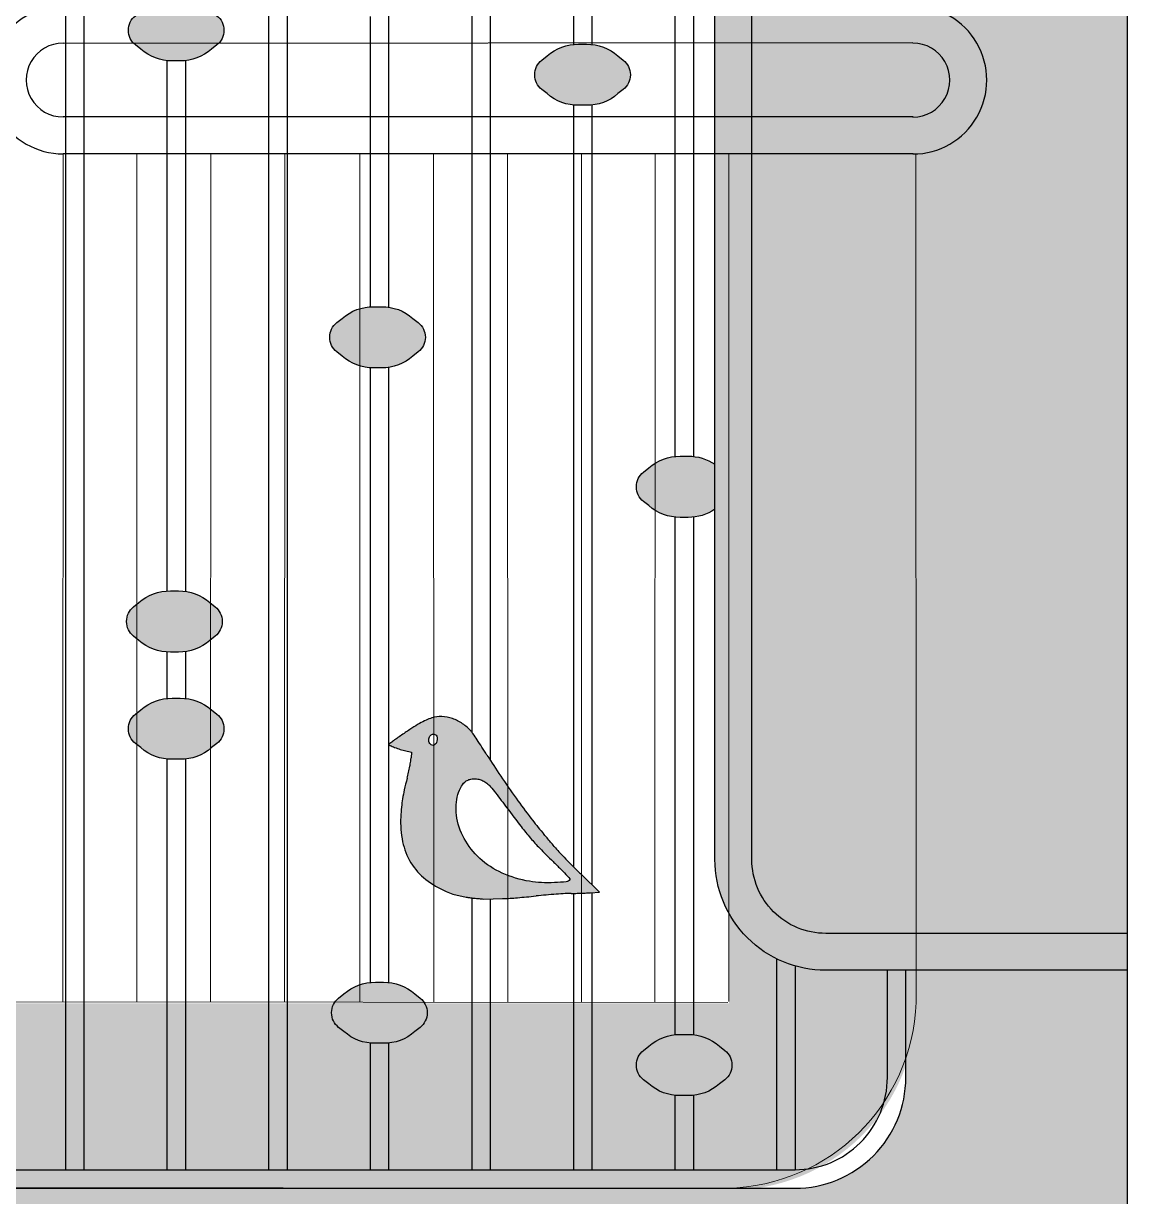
# Model space of a CAD drawing. Header units: millimetres. Extents: x 35877 to 3066687, y -650199 to -40525.
# Drawn here: x 148003.8 to 148033.69, y -178606.91 to -178575.16 of the extents above; entities that cross this region are included whole.
import ezdxf

# ---------------------------------------------------------------- set-up
doc = ezdxf.new("R2010")
doc.units = ezdxf.units.MM
doc.header["$MEASUREMENT"] = 0
for name, color, linetype, lineweight in [('A8_FURNITURE', 32, 'Continuous', 30), ('dim05', 1, 'Continuous', 13), ('Elevation 4.5', 206, 'Continuous', 5), ('FURNITURE', 32, 'Continuous', 9), ('NAME PLATE', 7, 'Continuous', 25)]:
    doc.layers.add(name, color=color, linetype=linetype, lineweight=lineweight)

msp = doc.modelspace()

# ---------------------------------------------------------------- hatches: boundary and pattern name
at = {"layer": 'dim05', "lineweight": 0, "true_color": 0xa47149, "transparency": 33554630}
h = msp.add_hatch(color=35, dxfattribs=at)
h.dxf.hatch_style = 1
h.paths.add_polyline_path([(148033.6782, -178523.7304), (147987.6861, -178523.7304), (147987.6937, -178615.6897), (148033.6858, -178615.6897), (148033.6846, -178600.7912), (148027.6858, -178600.7912), (148027.6858, -178603.6897, -0.4142136), (148024.6858, -178606.6897), (147996.6883, -178606.6897, -0.4142136), (147993.6883, -178603.6897), (147993.6883, -178534.6956, -0.4142136), (147996.6883, -178531.6956), (148024.6858, -178531.6956, -0.4142136), (148027.6858, -178534.6956), (148027.6858, -178561.5913), (148033.6813, -178561.5913)])
h = msp.add_hatch(color=35, dxfattribs=at)
h.dxf.hatch_style = 1
h.paths.add_polyline_path([(148033.6813, -178561.5913), (148025.5191, -178561.5913, 0.4142136), (148022.5191, -178564.5913), (148022.5191, -178597.7912, 0.4142136), (148025.5191, -178600.7912), (148033.6846, -178600.7912), (148033.6845, -178599.7912), (148025.5191, -178599.7912, -0.4142136), (148023.5191, -178597.7912), (148023.5191, -178564.5913, -0.4142136), (148025.5191, -178562.5913), (148033.6814, -178562.5913)])
h = msp.add_hatch(color=35, dxfattribs=at)
h.dxf.hatch_style = 1
h.paths.add_polyline_path([(148033.6814, -178562.5913), (148025.5191, -178562.5913, 0.4142136), (148023.5191, -178564.5913), (148023.5191, -178597.7912, 0.4142136), (148025.5191, -178599.7912), (148033.6845, -178599.7912)])
at = {"layer": 'Elevation 4.5', "lineweight": 0, "true_color": 0x000000, "transparency": 33554628}
h = msp.add_hatch(color=18, dxfattribs=at)
h.dxf.hatch_style = 1
h.paths.add_polyline_path([(148009.2303, -178575.3507, 0.2335694), (148009.0403, -178574.9506), (148008.8956, -178574.8363, 0.1866469), (148008.0455, -178574.5198), (148007.8292, -178574.5198, 0.1866469), (148006.9791, -178574.8363), (148006.8345, -178574.9506, 0.2294381), (148006.6444, -178575.3429, 0.2335694), (148006.8345, -178575.7431), (148006.9791, -178575.8574, 0.1866469), (148007.8292, -178576.1739), (148008.0455, -178576.1739, 0.1866469), (148008.8956, -178575.8574), (148009.0403, -178575.7431, 0.2294381)])
h = msp.add_hatch(color=18, dxfattribs=at)
h.dxf.hatch_style = 1
h.paths.add_polyline_path([(148020.2295, -178576.5552, 0.2335694), (148020.0395, -178576.1551), (148019.8948, -178576.0408, 0.1866469), (148019.0447, -178575.7243), (148018.8284, -178575.7243, 0.1866469), (148017.9783, -178576.0408), (148017.8336, -178576.1551, 0.2294381), (148017.6436, -178576.5474, 0.2335694), (148017.8336, -178576.9475), (148017.9783, -178577.0618, 0.1866469), (148018.8284, -178577.3783), (148019.0447, -178577.3783, 0.1866469), (148019.8948, -178577.0618), (148020.0395, -178576.9475, 0.2294381)])
h = msp.add_hatch(color=18, dxfattribs=at)
h.dxf.hatch_style = 1
h.paths.add_polyline_path([(148014.6813, -178583.6665, 0.2335694), (148014.4912, -178583.2663), (148014.3466, -178583.152, 0.1866469), (148013.4965, -178582.8355), (148013.2802, -178582.8355, 0.1866469), (148012.4301, -178583.152), (148012.2854, -178583.2663, 0.2294381), (148012.0954, -178583.6586, 0.2335694), (148012.2854, -178584.0588), (148012.4301, -178584.1731, 0.1866469), (148013.2802, -178584.4896), (148013.4965, -178584.4896, 0.1866469), (148014.3466, -178584.1731), (148014.4912, -178584.0588, 0.2294381)])
h = msp.add_hatch(color=18, dxfattribs=at)
h.dxf.hatch_style = 1
h.paths.add_polyline_path([(148022.5191, -178587.0947, 0.1540341), (148021.7947, -178586.8761), (148021.5784, -178586.8761, 0.1866469), (148020.7283, -178587.1926), (148020.5836, -178587.3069, 0.2294381), (148020.3936, -178587.6993, 0.2335694), (148020.5836, -178588.0994), (148020.7283, -178588.2137, 0.1866469), (148021.5784, -178588.5302), (148021.7947, -178588.5302, 0.1540341), (148022.5191, -178588.3116)])
h = msp.add_hatch(color=18, dxfattribs=at)
h.dxf.hatch_style = 1
h.paths.add_polyline_path([(148009.1813, -178591.3475, 0.2335694), (148008.9913, -178590.9473), (148008.8466, -178590.833, 0.1866469), (148007.9965, -178590.5165), (148007.7802, -178590.5165, 0.1866469), (148006.9301, -178590.833), (148006.7855, -178590.9473, 0.2294381), (148006.5954, -178591.3397, 0.2335694), (148006.7855, -178591.7398), (148006.9301, -178591.8541, 0.1866469), (148007.7802, -178592.1706), (148007.9965, -178592.1706, 0.1866469), (148008.8466, -178591.8541), (148008.9913, -178591.7398, 0.2294381)])
h = msp.add_hatch(color=18, dxfattribs=at)
h.dxf.hatch_style = 1
h.paths.add_polyline_path([(148009.2303, -178594.2594, 0.2335694), (148009.0403, -178593.8592), (148008.8956, -178593.7449, 0.1866469), (148008.0456, -178593.4284), (148007.8292, -178593.4284, 0.1866469), (148006.9792, -178593.7449), (148006.8345, -178593.8592, 0.2294381), (148006.6445, -178594.2515, 0.2335694), (148006.8345, -178594.6517), (148006.9792, -178594.766, 0.1866469), (148007.8292, -178595.0825), (148008.0456, -178595.0825, 0.1866469), (148008.8956, -178594.766), (148009.0403, -178594.6517, 0.2294381)])
h = msp.add_hatch(color=18, dxfattribs=at)
h.dxf.hatch_style = 1
edge = h.paths.add_edge_path()
edge.add_arc((147997.1222, -178607.0556), 22.7128, 32.16172, 32.81148)
edge.add_arc((148002.4023, -178603.6513), 16.4304, 32.81148, 33.63724)
edge.add_arc((148001.4236, -178604.3025), 17.6059, 33.63732, 34.2873)
edge.add_arc((148015.4124, -178594.7645), 0.6748, 34.2873, 41.16894)
edge.add_arc((148015.0157, -178595.1114), 1.2018, 41.16894, 55.99203)
edge.add_arc((148015.0373, -178595.0794), 1.1632, 55.99203, 71.17988)
edge.add_arc((148015.0745, -178594.9701), 1.0478, 71.17999, 87.2154)
edge.add_arc((148015.0884, -178594.685), 0.7623, 87.2154, 107.56998)
edge.add_arc((148015.2476, -178595.1878), 1.2897, 107.56998, 114.98423)
edge.add_arc((148015.8112, -178596.3972), 2.624, 114.98423, 119.34221)
edge.add_arc((148016.4187, -178597.478), 3.8638, 119.34221, 122.9184)
edge.add_arc((148019.0009, -178601.4667), 8.6154, 122.9184, 124.88205)
edge.add_arc((148046.4797, -178640.8828), 56.6645, 124.88205, 125.04861)
edge.add_arc((148032.9998, -178621.6662), 33.1914, 125.04861, 125.29753)
edge.add_arc((148053.6174, -178650.7882), 68.873, 125.297529, 125.400118)
edge.add_arc((148013.8678, -178594.8553), 0.2543, 125.40012, 130.76604)
edge.add_arc((148013.7129, -178594.6757), 0.0172, 130.76604, 241.79136)
edge.add_arc((148014.3913, -178593.4109), 1.4524, 241.79136, 246.60744)
edge.add_arc((148014.4625, -178593.2465), 1.6315, 246.60744, 252.0734)
edge.add_arc((148014.6271, -178592.7375), 2.1665, 252.0734, 256.49235)
edge.add_line((148014.1211, -178594.8441), (148014.3054, -178594.8884))
edge.add_line((148014.3054, -178594.8884), (148014.2963, -178595.0434))
edge.add_arc((148013.5445, -178594.9995), 0.7531, 350.18677, 356.65846, ccw=False)
edge.add_arc((148008.8526, -178594.1879), 5.5147, 348.69543, 350.18677, ccw=False)
edge.add_arc((148008.2019, -178594.0579), 6.1782, 347.16117, 348.69549, ccw=False)
edge.add_arc((148007.9507, -178594.0006), 6.4358, 345.67219, 347.16121, ccw=False)
edge.add_arc((148025.8663, -178598.5765), 12.0549, 165.67219, 167.20406)
edge.add_arc((148018.0036, -178596.7907), 3.9919, 167.20406, 170.69698)
edge.add_arc((148017.3906, -178596.6903), 3.3707, 170.69705, 174.56508)
edge.add_arc((148020.5412, -178596.9901), 6.5356, 174.56508, 176.92232)
edge.add_arc((148016.6178, -178596.7791), 2.6065, 176.92232, 191.78697)
edge.add_arc((148015.822, -178596.9452), 1.7935, 191.78697, 211.45856)
edge.add_arc((148015.7571, -178596.9849), 1.7174, 211.45856, 231.62433)
edge.add_arc((148016.0842, -178596.5718), 2.2443, 231.62433, 248.12672)
edge.add_line((148015.248, -178598.6546), (148015.4272, -178598.7265))
edge.add_line((148015.4272, -178598.7265), (148015.7864, -178598.8083))
edge.add_arc((148016.0814, -178597.2688), 1.5675, 259.15334, 262.43435)
edge.add_arc((148016.6244, -178593.1805), 5.6917, 262.43435, 263.69099)
edge.add_arc((148016.6858, -178592.6247), 6.2509, 263.69099, 264.93437)
edge.add_arc((148016.5554, -178594.096), 4.7738, 264.93437, 266.45624)
edge.add_line((148016.2603, -178598.8607), (148016.7672, -178598.845))
edge.add_line((148016.7672, -178598.845), (148016.8931, -178598.845))
edge.add_arc((148016.8931, -178597.7964), 1.0486, 270, 274.40265)
edge.add_arc((148014.7188, -178569.5559), 29.3726, 274.40265, 274.79707)
edge.add_arc((148014.9225, -178571.983), 26.937, 274.79715, 275.31026)
edge.add_arc((148013.9414, -178561.4282), 37.5373, 275.31032, 275.71051)
edge.add_arc((148019.6493, -178618.5085), 19.8277, 94.91845, 95.71051, ccw=False)
edge.add_arc((148019.73, -178619.4455), 20.7681, 94.15349, 94.91849, ccw=False)
edge.add_arc((148019.566, -178617.1873), 18.504, 93.39746, 94.15352, ccw=False)
edge.add_arc((148018.6565, -178601.8671), 3.1569, 90.60035, 93.39746, ccw=False)
edge.add_arc((148018.5399, -178590.7386), 7.9723, 270.60035, 271.03698)
edge.add_line((148018.6841, -178598.7096), (148019.3943, -178598.6738))
edge.add_arc((148035.5186, -178581.3655), 23.6552, 223.94045, 227.02832, ccw=False)
edge.add_arc((148030.0262, -178586.6806), 16.0121, 222.89678, 223.88349, ccw=False)
edge.add_arc((148021.1314, -178594.9452), 3.8704, 220.06323, 222.89678, ccw=False)
edge.add_arc((147942.5523, -178661.0288), 98.8024, 40.063228, 40.151684)
edge.add_arc((147955.7638, -178649.8834), 81.5176, 40.151751, 40.255702)
edge.add_arc((147959.0553, -178647.0965), 77.2047, 40.255751, 40.345381)
edge.add_arc((148013.3931, -178600.9406), 5.9099, 40.34538, 40.94446)
edge.add_arc((148023.7314, -178591.9713), 7.777, 217.22271, 220.94446, ccw=False)
edge.add_arc((148037.0646, -178581.8425), 24.5211, 215.6414, 217.22271, ccw=False)
edge.add_arc((148038.9575, -178580.4852), 26.8504, 214.08674, 215.6414, ccw=False)
edge.add_arc((148033.4422, -178584.2175), 20.1909, 212.16172, 214.08674, ccw=False)
edge = h.paths.add_edge_path(flags=16)
edge.add_arc((148014.9999, -178594.5247), 0.2323, 204.49535, 219.94347, ccw=False)
edge.add_arc((148014.9479, -178594.5484), 0.1751, 171.29039, 204.49535, ccw=False)
edge.add_arc((148014.9387, -178594.547), 0.1658, 136.69781, 171.29039, ccw=False)
edge.add_arc((148014.9011, -178594.5115), 0.1141, 93.0028, 136.69781, ccw=False)
edge.add_arc((148014.9004, -178594.498), 0.1006, 45.00001, 93.0028, ccw=False)
edge.add_arc((148014.9039, -178594.4946), 0.0957, 11.32588, 45.00003, ccw=False)
edge.add_arc((148014.744, -178594.5266), 0.2587, -4.70662, 11.32588, ccw=False)
edge.add_arc((148014.7306, -178594.5255), 0.2721, 339.60713, 355.29338, ccw=False)
edge.add_arc((148014.8651, -178594.5755), 0.1287, 312.14465, 339.60713, ccw=False)
edge.add_arc((148014.8552, -178594.5645), 0.1434, 290.55917, 312.14465, ccw=False)
edge.add_arc((148014.8816, -178594.6349), 0.0683, 252.98334, 290.55917, ccw=False)
edge.add_arc((148014.8861, -178594.62), 0.0838, 219.94347, 252.98334, ccw=False)
edge = h.paths.add_edge_path(flags=16)
edge.add_arc((148015.9683, -178595.9346), 0.3225, 104.54598, 123.51146, ccw=False)
edge.add_arc((148016.0128, -178596.106), 0.4996, 90.88322, 104.54598, ccw=False)
edge.add_arc((148016.0134, -178596.1438), 0.5374, 77.69642, 90.88322, ccw=False)
edge.add_arc((148016.0291, -178596.072), 0.4639, 62.97098, 77.69642, ccw=False)
edge.add_arc((148015.9571, -178596.2131), 0.6223, 51.14747, 62.97098, ccw=False)
edge.add_arc((148015.8453, -178596.3519), 0.8006, 41.35853, 51.14747, ccw=False)
edge.add_arc((148014.1936, -178597.806), 3.0011, 37.22492, 41.35853, ccw=False)
edge.add_arc((147962.7359, -178636.8997), 67.6247, 36.794285, 37.224919, ccw=False)
edge.add_arc((148051.3294, -178570.6371), 43.0077, 216.79429, 217.63765)
edge.add_arc((148023.1181, -178592.3923), 7.3824, 217.63765, 220.74409)
edge.add_arc((148022.0166, -178593.3413), 5.9284, 220.74409, 224.32984)
edge.add_arc((148032.5184, -178583.0823), 20.6096, 224.32984, 225.74801)
edge.add_arc((148005.1927, -178611.131), 18.5494, 44.86727, 45.74801, ccw=False)
edge.add_arc((148014.6017, -178601.7654), 5.2737, 42.62086, 44.86727, ccw=False)
edge.add_arc((148012.8206, -178603.4045), 7.6942, 41.4503, 42.62086, ccw=False)
edge.add_arc((148018.5717, -178598.3251), 0.0212, -32.61788, 41.4503, ccw=False)
edge.add_arc((148018.484, -178598.269), 0.1254, 275.88486, 327.38212, ccw=False)
edge.add_arc((148017.954, -178593.127), 5.2946, 272.40321, 275.88486, ccw=False)
edge.add_arc((148018.0078, -178594.4095), 4.011, 267.33729, 272.40321, ccw=False)
edge.add_arc((148017.9467, -178595.7242), 2.6949, 260.51198, 267.33729, ccw=False)
edge.add_arc((148018.0025, -178595.3899), 3.0338, 245.81245, 260.51198, ccw=False)
edge.add_arc((148017.7135, -178596.0334), 2.3283, 227.88741, 245.81245, ccw=False)
edge.add_arc((148017.5155, -178596.2524), 2.0331, 208.56341, 227.88741, ccw=False)
edge.add_arc((148017.3341, -178596.3512), 1.8266, 187.62079, 208.56349, ccw=False)
edge.add_arc((148016.9358, -178596.4045), 1.4247, 176.16073, 187.62079, ccw=False)
edge.add_arc((148016.8226, -178596.3969), 1.3113, 163.96579, 176.16073, ccw=False)
edge.add_arc((148016.5666, -178596.3233), 1.0448, 150.41716, 163.96579, ccw=False)
edge.add_arc((148016.0205, -178596.0133), 0.4169, 123.51146, 150.41716, ccw=False)
h = msp.add_hatch(color=18, dxfattribs=at)
h.dxf.hatch_style = 1
h.paths.add_polyline_path([(148014.7301, -178601.9434, 0.2335694), (148014.54, -178601.5432), (148014.3954, -178601.4289, 0.1866469), (148013.5453, -178601.1125), (148013.329, -178601.1125, 0.1866469), (148012.4789, -178601.4289), (148012.3342, -178601.5432, 0.2294381), (148012.1442, -178601.9356, 0.2335694), (148012.3342, -178602.3357), (148012.4789, -178602.45, 0.1866469), (148013.329, -178602.7665), (148013.5453, -178602.7665, 0.1866469), (148014.3954, -178602.45), (148014.54, -178602.3357, 0.2294381)])
h = msp.add_hatch(color=18, dxfattribs=at)
h.dxf.hatch_style = 1
h.paths.add_polyline_path([(148022.9796, -178603.3654, 0.2335694), (148022.7896, -178602.9653), (148022.6449, -178602.851, 0.1866469), (148021.7948, -178602.5345), (148021.5785, -178602.5345, 0.1866469), (148020.7284, -178602.851), (148020.5837, -178602.9653, 0.2294381), (148020.3937, -178603.3576, 0.2335694), (148020.5837, -178603.7578), (148020.7284, -178603.8721, 0.1866469), (148021.5785, -178604.1886), (148021.7948, -178604.1886, 0.1866469), (148022.6449, -178603.8721), (148022.7896, -178603.7578, 0.2294381)])
at = {"layer": 'NAME PLATE', "lineweight": 0, "true_color": 0x000000, "transparency": 33554687}
h = msp.add_hatch(color=18, dxfattribs=at)
h.dxf.hatch_style = 1
h.set_gradient(color1=(153, 155, 55), color2=(229, 232, 120), name='INVCYLINDER')
h.paths.add_polyline_path([(148027.9378, -178536.7638, 0.4109881), (148022.9006, -178531.7818), (148022.9006, -178574.7279), (148027.9378, -178574.7243)], flags=17)
h.paths.add_polyline_path([(148027.938, -178578.7418, 0.9852287), (148027.8756, -178574.7433), (148022.9006, -178574.7279), (148022.9006, -178601.6887), (147998.8385, -178601.6887), (147998.8385, -178531.7815, 0.4142439), (147993.8558, -178536.7638), (147993.8085, -178601.7133, 0.4139883), (147998.8085, -178606.7172), (148022.8579, -178606.7357, 0.4196556), (148027.9665, -178601.7084)])

# ---------------------------------------------------------------- linework, layer by layer
at = {"layer": 'A8_FURNITURE', "linetype": 'ByBlock', "transparency": 33554687}
for p, q in [((148004.8783, -178575.693, 0.0509), (148027.8775, -178575.6764, -0.0509)), ((148027.8797, -178577.689, -0.0509), (148004.8772, -178577.693, 0.0509)), ((148027.88, -178578.689, -0.0509), (148004.8775, -178578.693, 0.0509))]:
    msp.add_line(p, q, dxfattribs=at)
at = {"layer": 'A8_FURNITURE', "linetype": 'ByBlock', "lineweight": 15, "transparency": 33554687}
for p, q in [((148004.877, -178578.6921, -0.0509), (148004.8696, -178601.6454, -260.7766)), ((148006.877, -178578.6927, -0.0509), (148006.8696, -178601.6469, -260.7766)), ((148008.877, -178578.6932, -0.0509), (148008.8696, -178601.6484, -260.7766)), ((148010.877, -178578.6938, -0.0509), (148010.8696, -178601.65, -260.7766)), ((148012.9035, -178578.6944, -0.0509), (148012.9109, -178601.6515, -260.7766)), ((148014.9035, -178578.6949, -0.0509), (148014.9109, -178601.6531, -260.7766)), ((148016.9035, -178578.6925, -0.0509), (148016.9109, -178601.6546, -260.7766)), ((148018.9072, -178578.6918, -175.2044), (148018.9109, -178601.6562, -260.7766)), ((148020.8961, -178601.6577, -260.7766), (148020.8975, -178578.6912, -175.1984)), ((148027.9563, -178578.6939, -186.2247), (148027.9664, -178601.6612, -264.9248)), ((148022.8687, -178601.6592, -260.7766), (147998.84, -178601.6407, -260.7766))]:
    msp.add_line(p, q, dxfattribs=at)
for points, elevation in [([(148022.8961, -178601.6391), (148022.8975, -178578.6906)], -0.0509), ([(148022.8578, -178606.6884), (147998.8085, -178606.6699)], -260.7766)]:
    msp.add_lwpolyline(points, dxfattribs=dict(at, elevation=elevation))
at = {"layer": 'A8_FURNITURE', "linetype": 'ByBlock', "transparency": 33554687}
for centre, radius, start, end in [((148004.8775, -178576.693, 0.0509), 2, 90, 270.01595), ((148027.8767, -178576.6954, -0.0509), 2, 269.98405, 90), ((148004.8775, -178576.693, 0.0509), 1, 90, 270.01595), ((148027.8767, -178576.6954, -0.0509), 1, 269.98405, 90)]:
    msp.add_arc(centre, radius, start, end, dxfattribs=at)
at = {"layer": 'A8_FURNITURE', "linetype": 'ByBlock', "lineweight": 15, "transparency": 33554687}
msp.add_arc((148022.7417, -178601.4612, -269.0729), 5.2285, 271.27189, 357.80777, dxfattribs=at)
at = {"layer": 'Elevation 4.5', "color": 18, "lineweight": 30, "true_color": 0x000000, "transparency": 33554687}
for p, q in [((148018.6867, -178552.7229, -0.0509), (148018.6867, -178575.7301, -0.0509)), ((148019.1867, -178552.7446, -0.0509), (148019.1867, -178575.7301, -0.0509)), ((148004.9377, -178563.8127, -0.0509), (148004.9377, -178606.1772, -0.0509)), ((148005.4377, -178564.6463, -0.0509), (148005.4377, -178606.1897, -0.0509)), ((148016.4369, -178568.1981, -0.0509), (148016.4369, -178577.6259, -0.0509)), ((148015.9369, -178568.4612, -0.0509), (148015.9369, -178577.6653, -0.0509)), ((148010.4373, -178570.1898, -0.0509), (148010.4373, -178606.1772, -0.0509)), ((148010.9373, -178570.2149, -0.0509), (148010.9373, -178606.1897, -0.0509)), ((148021.4365, -178571.7969, -0.0509), (148021.4365, -178586.8824, -0.0509)), ((148021.9365, -178571.7969, -0.0509), (148021.9365, -178586.8824, -0.0509)), ((148013.1871, -178574.9746, -0.0509), (148013.1871, -178582.8319, -0.0509)), ((148013.6871, -178574.8627, -0.0509), (148013.6871, -178582.8418, -0.0509)), ((148007.6875, -178576.1688, -0.0509), (148007.6875, -178582.4557, -0.0509)), ((148007.6875, -178576.1688, -0.0509), (148007.6875, -178590.5243, -0.0509)), ((148008.1875, -178576.1688, -0.0509), (148008.1875, -178581.7773, -0.0509)), ((148008.1875, -178576.1688, -0.0509), (148008.1875, -178590.5342, -0.0509)), ((148018.6867, -178577.3717, -0.0509), (148018.6867, -178597.9861, -0.0509)), ((148019.1867, -178577.3717, -0.0509), (148019.1867, -178598.4733, -0.0509)), ((148015.9369, -178577.6653, -0.0509), (148015.9369, -178594.3399, -0.0509)), ((148016.4369, -178577.6259, -0.0509), (148016.4369, -178595.1029, -0.0509)), ((148013.1871, -178584.4814, -0.0509), (148013.1871, -178599.8602, -0.0509)), ((148013.6871, -178584.4716, -0.0509), (148013.6871, -178599.8503, -0.0509)), ((148021.4365, -178588.524, -0.0509), (148021.4365, -178602.5344, -0.0509)), ((148021.9365, -178588.524, -0.0509), (148021.9365, -178602.5344, -0.0509)), ((148007.6875, -178592.1738, -0.0509), (148007.6875, -178593.4323, -0.0509)), ((148008.1875, -178592.1639, -0.0509), (148008.1875, -178593.4323, -0.0509)), ((148014.1211, -178594.8441, -0.0509), (148014.3054, -178594.8884, -0.0509)), ((148014.3054, -178594.8884, -0.0509), (148014.2963, -178595.0434, -0.0509)), ((148007.6875, -178595.0739, -0.0509), (148007.6875, -178606.1772, -0.0509)), ((148008.1875, -178595.0739, -0.0509), (148008.1875, -178606.1897, -0.0509)), ((148019.3943, -178598.6738, -0.0509), (148018.9035, -178598.1999, -0.0509)), ((148015.248, -178598.6546, -0.0509), (148015.4272, -178598.7265, -0.0509)), ((148015.4272, -178598.7265, -0.0509), (148015.7864, -178598.8083, -0.0509)), ((148015.9369, -178598.8305, -0.0509), (148015.9369, -178606.1772, -0.0509)), ((148016.2603, -178598.8607, -0.0509), (148016.7672, -178598.845, -0.0509)), ((148016.4369, -178598.8719, -0.0509), (148016.4369, -178606.1897, -0.0509)), ((148016.7672, -178598.845, -0.0509), (148016.8931, -178598.845, -0.0509)), ((148018.6867, -178598.7095, -0.0509), (148018.6867, -178606.1772, -0.0509)), ((148019.1537, -178598.6906, -0.0509), (148019.3943, -178598.6738, -0.0509)), ((148019.1867, -178598.6883, -0.0509), (148019.1867, -178606.1897, -0.0509)), ((148013.1871, -178599.8602, -0.0509), (148013.1871, -178601.1187, -0.0509)), ((148013.6871, -178599.8503, -0.0509), (148013.6871, -178601.1187, -0.0509)), ((148024.1863, -178600.4788, -0.0509), (148024.1863, -178606.1772, -0.0509)), ((148024.6863, -178600.6733, -0.0509), (148024.6863, -178606.1897, -0.0509)), ((148013.1871, -178602.7603, -0.0509), (148013.1871, -178606.1772, -0.0509)), ((148013.6871, -178602.7603, -0.0509), (148013.6871, -178606.1897, -0.0509)), ((148021.4365, -178604.176, -0.0509), (148021.4365, -178606.1772, -0.0509)), ((148021.9365, -178604.176, -0.0509), (148021.9365, -178606.1897, -0.0509))]:
    msp.add_line(p, q, dxfattribs=at)
at = {"layer": 'Elevation 4.5', "color": 18, "lineweight": 30, "true_color": 0x000000, "transparency": 33554687, "elevation": -0.0509}
for points in [[(148027.1858, -178561.5913), (148027.1858, -178534.6956, 0.4142136), (148024.6858, -178532.1956), (147996.6883, -178532.1956, 0.4142136), (147994.1883, -178534.6956), (147994.1883, -178603.6897, 0.4142136), (147996.6883, -178606.1897), (148024.6858, -178606.1897, 0.4142136), (148027.1858, -178603.6897), (148027.1858, -178600.7912)], [(148022.5191, -178588.3116, -0.1540341), (148021.7947, -178588.5302), (148021.5784, -178588.5302, -0.1866469), (148020.7283, -178588.2137), (148020.5836, -178588.0994, -0.2294381), (148020.3936, -178587.7071), (148020.3936, -178587.6993, -0.2294381), (148020.5836, -178587.3069), (148020.7283, -178587.1926, -0.1866469), (148021.5784, -178586.8761), (148021.7947, -178586.8761, -0.1540341), (148022.5191, -178587.0947)]]:
    msp.add_lwpolyline(points, format="xyb", dxfattribs=at)
for points in [[(148009.2305, -178575.3441), (148009.2305, -178575.3519, -0.2294381), (148009.0404, -178575.7442), (148008.8958, -178575.8585, -0.1866469), (148008.0457, -178576.175), (148007.8294, -178576.175, -0.1866469), (148006.9793, -178575.8585), (148006.8346, -178575.7442, -0.2294381), (148006.6446, -178575.3519), (148006.6446, -178575.3441, -0.2294381), (148006.8346, -178574.9518), (148006.9793, -178574.8375, -0.1866469), (148007.8294, -178574.521), (148008.0457, -178574.521, -0.1866469), (148008.8958, -178574.8375), (148009.0404, -178574.9518, -0.2294381)], [(148020.2297, -178576.547), (148020.2297, -178576.5548, -0.2294381), (148020.0396, -178576.9471), (148019.895, -178577.0614, -0.1866469), (148019.0449, -178577.3779), (148018.8286, -178577.3779, -0.1866469), (148017.9785, -178577.0614), (148017.8338, -178576.9471, -0.2294381), (148017.6438, -178576.5548), (148017.6438, -178576.547, -0.2294381), (148017.8338, -178576.1546), (148017.9785, -178576.0403, -0.1866469), (148018.8286, -178575.7238), (148019.0449, -178575.7238, -0.1866469), (148019.895, -178576.0403), (148020.0396, -178576.1546, -0.2294381)], [(148014.681, -178583.6528), (148014.681, -178583.6606, -0.2294381), (148014.491, -178584.0529), (148014.3463, -178584.1672, -0.1866469), (148013.4963, -178584.4837), (148013.2799, -178584.4837, -0.1866469), (148012.4299, -178584.1672), (148012.2852, -178584.0529, -0.2294381), (148012.0951, -178583.6606), (148012.0951, -178583.6528, -0.2294381), (148012.2852, -178583.2604), (148012.4299, -178583.1461, -0.1866469), (148013.2799, -178582.8296), (148013.4963, -178582.8296, -0.1866469), (148014.3463, -178583.1461), (148014.491, -178583.2604, -0.2294381)], [(148009.1814, -178591.3451), (148009.1814, -178591.353, -0.2294381), (148008.9914, -178591.7453), (148008.8467, -178591.8596, -0.1866469), (148007.9967, -178592.1761), (148007.7803, -178592.1761, -0.1866469), (148006.9303, -178591.8596), (148006.7856, -178591.7453, -0.2294381), (148006.5956, -178591.353), (148006.5956, -178591.3451, -0.2294381), (148006.7856, -178590.9528), (148006.9303, -178590.8385, -0.1866469), (148007.7803, -178590.522), (148007.9967, -178590.522, -0.1866469), (148008.8467, -178590.8385), (148008.9914, -178590.9528, -0.2294381)], [(148009.2305, -178594.2492), (148009.2305, -178594.257, -0.2294381), (148009.0404, -178594.6493), (148008.8958, -178594.7636, -0.1866469), (148008.0457, -178595.0801), (148007.8294, -178595.0801, -0.1866469), (148006.9793, -178594.7636), (148006.8346, -178594.6493, -0.2294381), (148006.6446, -178594.257), (148006.6446, -178594.2492, -0.2294381), (148006.8346, -178593.8569), (148006.9793, -178593.7426, -0.1866469), (148007.8294, -178593.4261), (148008.0457, -178593.4261, -0.1866469), (148008.8958, -178593.7426), (148009.0404, -178593.8569, -0.2294381)], [(148014.9715, -178594.4269, -0.147998), (148014.9977, -178594.4758, -0.070065), (148015.0018, -178594.5478, -0.068555), (148014.9857, -178594.6203, -0.120405), (148014.9514, -178594.6709, -0.094464), (148014.9056, -178594.6988, -0.16544), (148014.8616, -178594.7002, -0.145171), (148014.8218, -178594.6738, -0.067507), (148014.7886, -178594.621, -0.145904), (148014.7748, -178594.5219, -0.152099), (148014.8181, -178594.4333, -0.193), (148014.8951, -178594.3976, -0.212568)], [(148016.2399, -178595.6588, -0.051635), (148016.3475, -178595.7285, -0.042739), (148016.4462, -178595.8229, -0.018038), (148016.5833, -178595.9905, -0.001879), (148016.8892, -178596.3963, 0.00368), (148017.2721, -178596.9005, 0.013555), (148017.525, -178597.2107, 0.015647), (148017.7758, -178597.484, 0.006188), (148018.1367, -178597.8444, -0.003843), (148018.3394, -178598.045, -0.009801), (148018.4824, -178598.1943, -0.005108), (148018.5876, -178598.3111, -0.334926), (148018.5896, -178598.3366, -0.228559), (148018.4968, -178598.3937, -0.015192), (148018.176, -178598.417, -0.022109), (148017.8215, -178598.4162, -0.029789), (148017.5025, -178598.3822, -0.064227), (148016.7595, -178598.1574, -0.078375), (148016.1521, -178597.7607, -0.084521), (148015.7298, -178597.2245, -0.091628), (148015.5237, -178596.5934, -0.050044), (148015.5143, -178596.3091, -0.053263), (148015.5624, -178596.0347, -0.059186), (148015.6579, -178595.8075, -0.11794), (148015.7903, -178595.6657, -0.082944), (148015.8874, -178595.6224, -0.059685), (148016.0051, -178595.6065, -0.057602), (148016.1279, -178595.6187, -0.06434)], [(148014.7301, -178601.9356), (148014.7301, -178601.9434, -0.2294381), (148014.54, -178602.3357), (148014.3954, -178602.45, -0.1866469), (148013.5453, -178602.7665), (148013.329, -178602.7665, -0.1866469), (148012.4789, -178602.45), (148012.3342, -178602.3357, -0.2294381), (148012.1442, -178601.9434), (148012.1442, -178601.9356, -0.2294381), (148012.3342, -178601.5432), (148012.4789, -178601.4289, -0.1866469), (148013.329, -178601.1125), (148013.5453, -178601.1125, -0.1866469), (148014.3954, -178601.4289), (148014.54, -178601.5432, -0.2294381)], [(148022.9795, -178603.3513), (148022.9795, -178603.3591, -0.2294381), (148022.7894, -178603.7515), (148022.6448, -178603.8657, -0.1866469), (148021.7947, -178604.1822), (148021.5784, -178604.1822, -0.1866469), (148020.7283, -178603.8657), (148020.5836, -178603.7515, -0.2294381), (148020.3936, -178603.3591), (148020.3936, -178603.3513, -0.2294381), (148020.5836, -178602.959), (148020.7283, -178602.8447, -0.1866469), (148021.5784, -178602.5282), (148021.7947, -178602.5282, -0.1866469), (148022.6448, -178602.8447), (148022.7894, -178602.959, -0.2294381)]]:
    msp.add_lwpolyline(points, format="xyb", close=True, dxfattribs=at)
at = {"layer": 'Elevation 4.5', "color": 18, "lineweight": 30, "true_color": 0x000000, "transparency": 33554687}
for centre, radius, start, end in [((148016.4187, -178597.478, -0.0509), 3.8638, 119.3423, 122.91841), ((148015.8112, -178596.3972, -0.0509), 2.624, 114.98426, 119.34234), ((148015.2476, -178595.1878, -0.0509), 1.2897, 107.57006, 114.98429), ((148015.0884, -178594.685, -0.0509), 0.7623, 87.2155, 107.57011), ((148015.0745, -178594.9701, -0.0509), 1.0478, 71.17894, 87.21547), ((148015.0373, -178595.0794, -0.0509), 1.1632, 55.99033, 71.17894), ((148015.0157, -178595.1114, -0.0509), 1.2018, 41.16895, 55.99039), ((148046.4797, -178640.8828, -0.0509), 56.6645, 124.88204, 125.04866), ((148019.0009, -178601.4667, -0.0509), 8.6154, 122.91841, 124.882), ((148015.4124, -178594.7645, -0.0509), 0.6748, 34.28729, 41.16896), ((148001.4236, -178604.3025, -0.0509), 17.6059, 33.63963, 34.2873), ((148013.7129, -178594.6757, -0.0509), 0.0172, 130.7661, 241.79132), ((148013.8678, -178594.8553, -0.0509), 0.2543, 125.40024, 130.76604), ((148014.3913, -178593.4109, -0.0509), 1.4524, 241.79135, 246.60739), ((148053.6174, -178650.7882, -0.0509), 68.873, 125.297445, 125.400119), ((148014.4625, -178593.2465, -0.0509), 1.6315, 246.60739, 252.07329), ((148032.9998, -178621.6662, -0.0509), 33.1914, 125.04869, 125.29735), ((148002.4023, -178603.6513, -0.0509), 16.4304, 32.81145, 33.63971), ((147997.1222, -178607.0556, -0.0509), 22.7128, 32.16173, 32.81146), ((148014.6271, -178592.7375, -0.0509), 2.1665, 252.07332, 256.49234), ((148013.5445, -178594.9995, -0.0509), 0.7531, 350.18673, 356.65851), ((148033.4422, -178584.2175, -0.0509), 20.1909, 212.16172, 214.08659), ((148008.2019, -178594.0579, -0.0509), 6.1782, 347.16109, 348.69637), ((148008.8526, -178594.1879, -0.0509), 5.5147, 348.69641, 350.18677), ((148025.8663, -178598.5765, -0.0509), 12.0549, 165.6722, 167.20404), ((148007.9507, -178594.0006, -0.0509), 6.4358, 345.67216, 347.16114), ((148038.9575, -178580.4852, -0.0509), 26.8504, 214.08662, 215.64115), ((148018.0036, -178596.7907, -0.0509), 3.9919, 167.20399, 170.69602), ((148017.3906, -178596.6903, -0.0509), 3.3707, 170.69591, 174.56507), ((148037.0646, -178581.8425, -0.0509), 24.5211, 215.64113, 217.22269), ((148016.6178, -178596.7791, -0.0509), 2.6065, 176.92244, 191.787), ((148020.5412, -178596.9901, -0.0509), 6.5356, 174.56508, 176.92237), ((148023.7314, -178591.9713, -0.0509), 7.777, 217.22265, 220.94449), ((148013.3931, -178600.9406, -0.0509), 5.9099, 40.34534, 40.94442), ((147959.0553, -178647.0965, -0.0509), 77.2047, 40.253934, 40.345378), ((147955.7638, -178649.8834, -0.0509), 81.5176, 40.151765, 40.253981), ((148015.822, -178596.9452, -0.0509), 1.7935, 191.78702, 211.45726), ((147942.5523, -178661.0288, -0.0509), 98.8024, 40.063232, 40.151696), ((148021.1314, -178594.9452, -0.0509), 3.8704, 220.06313, 222.89684), ((148030.0262, -178586.6806, -0.0509), 16.0121, 222.89679, 223.88342), ((148015.7571, -178596.9849, -0.0509), 1.7174, 211.45721, 231.62467), ((148031.2936, -178585.4616, -0.0509), 17.7706, 223.88337, 224.86266), ((148028.9998, -178587.7445, -0.0509), 14.5344, 224.86266, 226.00123), ((148016.0842, -178596.5718, -0.0509), 2.2443, 231.62459, 248.12676), ((148016.0814, -178597.2688, -0.0509), 1.5675, 259.15334, 262.43433), ((148016.6244, -178593.1805, -0.0509), 5.6917, 262.43435, 263.69117), ((148016.6858, -178592.6247, -0.0509), 6.2509, 263.69116, 264.93446), ((148016.5554, -178594.096, -0.0509), 4.7738, 264.93449, 266.45624), ((148016.8931, -178597.7964, -0.0509), 1.0486, 270.00006, 274.40258), ((148014.7188, -178569.5559, -0.0509), 29.3726, 274.40265, 274.79707), ((148014.9225, -178571.983, -0.0509), 26.937, 274.79715, 275.31029), ((148013.9414, -178561.4282, -0.0509), 37.5373, 275.31034, 275.7105), ((148019.6493, -178618.5085, -0.0509), 19.8277, 94.91847, 95.71052), ((148019.73, -178619.4455, -0.0509), 20.7681, 94.1535, 94.91851), ((148019.566, -178617.1873, -0.0509), 18.504, 93.39746, 94.15353), ((148018.6565, -178601.8671, -0.0509), 3.1569, 90.6004, 93.39744), ((148018.5399, -178590.7386, -0.0509), 7.9723, 270.60033, 271.52347), ((148018.3901, -178585.1068, -0.0509), 13.6061, 271.52349, 272.14205), ((148018.4094, -178585.6234, -0.0509), 13.0892, 272.14213, 272.76505), ((148018.7864, -178593.4287, -0.0509), 5.2747, 272.76506, 273.99324)]:
    msp.add_arc(centre, radius, start, end, dxfattribs=at)
at = {"layer": 'FURNITURE', "lineweight": 30, "transparency": 33554687, "elevation": -0.0509}
msp.add_lwpolyline([(148033.6858, -178615.6897), (148033.6782, -178523.7304), (147987.6861, -178523.7304), (147987.6937, -178615.6897)], dxfattribs=at)
for points in [[(148027.6858, -178561.5913), (148027.6858, -178534.6956, 0.4142136), (148024.6858, -178531.6956), (147996.6883, -178531.6956, 0.4142136), (147993.6883, -178534.6956), (147993.6883, -178603.6897, 0.4142136), (147996.6883, -178606.6897), (148024.6858, -178606.6897, 0.4142136), (148027.6858, -178603.6897), (148027.6858, -178600.7912)], [(148033.6858, -178600.7912), (148025.5191, -178600.7912, -0.4142136), (148022.5191, -178597.7912), (148022.5191, -178564.5913, -0.4142136), (148025.5191, -178561.5913), (148033.6858, -178561.5913)], [(148033.6858, -178599.7912), (148025.5191, -178599.7912, -0.4142136), (148023.5191, -178597.7912), (148023.5191, -178564.5913, -0.4142136), (148025.5191, -178562.5913), (148033.6858, -178562.5913)]]:
    msp.add_lwpolyline(points, format="xyb", dxfattribs=at)

doc.saveas('drawing.dxf')
